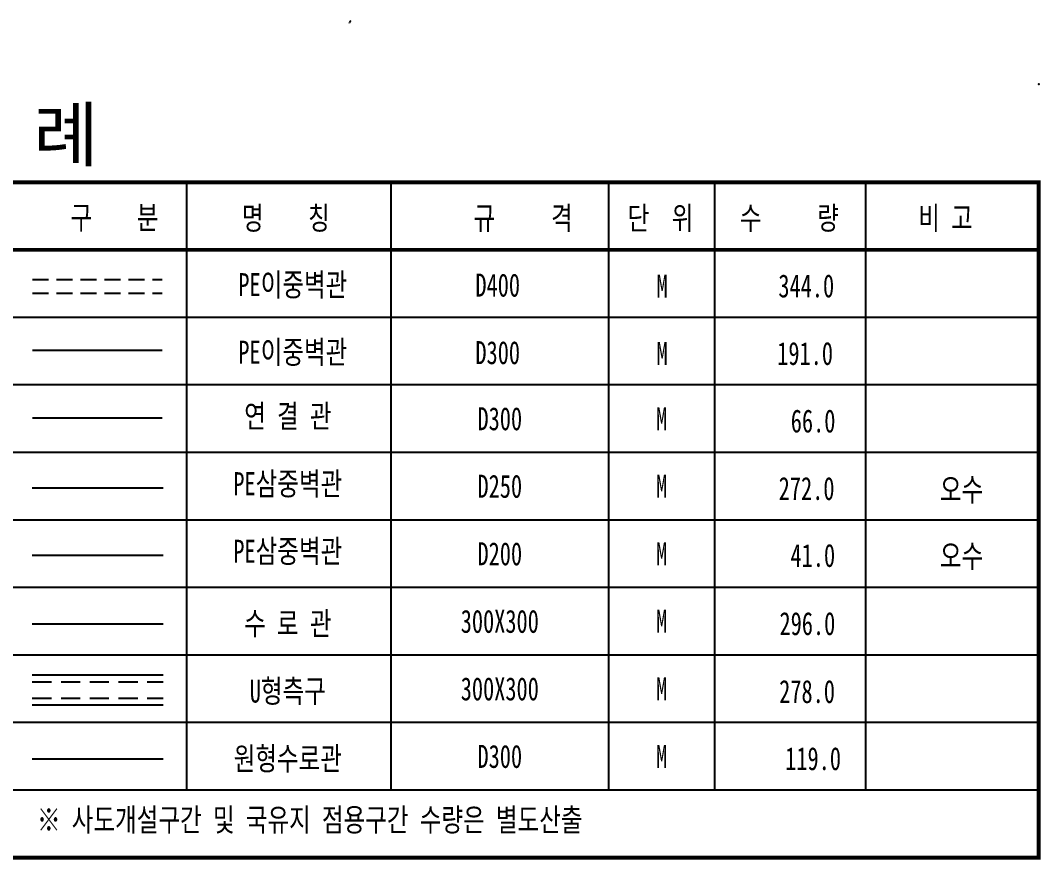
# Model space of a CAD drawing. Header units: millimetres. Extents: x 252222657 to 254795153, y 504225591 to 504550014.
# Drawn here: x 252304572 to 252384338, y 504226408 to 504292040 of the extents above; entities that cross this region are included whole.
import ezdxf
from ezdxf.enums import TextEntityAlignment as Align
from ezdxf.lldxf.tags import DXFTag

# ---------------------------------------------------------------- set-up
doc = ezdxf.new("R2010")
doc.units = ezdxf.units.MM
doc.set_wipeout_variables(frame=1)
for name, pattern in [('CONTINOUS', [0, 0]), ('DASHED', [0.75, 0.5, -0.25]), ('DASHED2', [0.375, 0.25, -0.125]), ('HIDDEN', [2, 1, -1])]:
    doc.linetypes.add(name, pattern=pattern)
for name, color, linetype in [('0-계획-범례', 7, 'Continuous'), ('0-지적', 154, 'DASHED'), ('1-계획-우수관로', 3, 'Continuous'), ('k-시트문자', 7, 'Continuous')]:
    doc.layers.add(name, color=color, linetype=linetype)
doc.styles.get("Standard").update_dxf_attribs({"font": ''})
doc.styles.add('굴림', font='')
doc.styles.add('울릉도M', font='')
doc.styles.get('Standard').set_extended_font_data('Dotum')
doc.styles.get('굴림').set_extended_font_data('Gulim')
doc.styles.get('울릉도M').set_extended_font_data('DotumChe')
doc.linetypes.add('CDU000', pattern='A,0.9,[122,KHCLINE.shx,S=0.006,R=0,X=0,Y=0],-0.2,["U",Standard,S=0.2,R=0,X=0.15,Y=-0.1],-0.25,-0.2', length=1.55)
doc.linetypes.add('CDU002', pattern='A,0.9,[122,KHCLINE.shx,S=0.006,R=0,X=0,Y=0],-0.2,["U2",Standard,S=0.2,R=0,X=0.15,Y=-0.1],-0.45,-0.2', length=1.75)
tags = doc.linetypes.add('CDZ001', pattern='A,0.9,[123,KHCLINE.shx,S=0.00909,R=0,X=0,Y=0],-0.3,-0.5', length=1.7).pattern_tags.tags
tags[14:15] = [DXFTag(74, 4), DXFTag(75, 0), DXFTag(340, '0'), DXFTag(46, 1.0), DXFTag(50, 0.0), DXFTag(44, 0.0), DXFTag(45, 0.0)]
tags[12:13] = [DXFTag(74, 4), DXFTag(75, 0), DXFTag(340, '0'), DXFTag(46, 1.0), DXFTag(50, 0.0), DXFTag(44, 0.0), DXFTag(45, 0.0)]

msp = doc.modelspace()

# ---------------------------------------------------------------- linework, layer by layer
at = {"layer": '0-지적', "elevation": 3333.33}
msp.add_lwpolyline([(252330295.91, 504291816.48), (252330406.54, 504292040.39)], dxfattribs=at)

# ---------------------------------------------------------------- wipeouts: each hides what was drawn before it
at = {"color": 250, "linetype": 'Continuous'}
msp.add_wipeout([(252222806.85, 504226557.69), (252222806.85, 504287050.71), (252384188.28, 504287050.71), (252384188.28, 504226557.69)], dxfattribs=at).translate(0, 0, 3333.33).dxf.layer = 'k-시트문자'

# ---------------------------------------------------------------- next in the draw order: linework, layer by layer
at = {"layer": '0-계획-범례', "color": 7}
for p, q in [((252317568.49, 504279375.6, 3333.33), (252317568.48, 504231839.48, 3333.33)), ((252333542.38, 504279375.6, 3333.33), (252333542.38, 504231839.48, 3333.33)), ((252350566.26, 504279375.6, 3333.33), (252350566.26, 504231839.48, 3333.33)), ((252358852.35, 504279375.6, 3333.33), (252358852.35, 504231839.48, 3333.33)), ((252370655.19, 504279375.6, 3333.33), (252370655.19, 504231839.48, 3333.33)), ((252384188.28, 504268812.02, 3333.33), (252303497.56, 504268812.02, 3333.33)), ((252384188.28, 504263530.23, 3333.33), (252303497.56, 504263530.23, 3333.33)), ((252384188.28, 504263530.23, 3333.33), (252333542.38, 504263530.23, 3333.33)), ((252384188.28, 504258248.44, 3333.33), (252303497.56, 504258248.44, 3333.33)), ((252384188.28, 504252966.64, 3333.33), (252303497.56, 504252966.64, 3333.33)), ((252384188.28, 504247684.85, 3333.33), (252303497.56, 504247684.85, 3333.33)), ((252384188.28, 504242403.06, 3333.33), (252303497.56, 504242403.06, 3333.33)), ((252384188.28, 504237121.27, 3333.33), (252303497.56, 504237121.27, 3333.33)), ((252384188.28, 504231839.48, 3333.33), (252303497.56, 504231839.48, 3333.33)), ((252384188.28, 504226557.69, 3333.33), (252303497.56, 504226557.69, 3333.33))]:
    msp.add_line(p, q, dxfattribs=at)
at = {"layer": '0-계획-범례', "color": 2, "linetype": 'DASHED2', "ltscale": 5000}
for p, q in [((252305512.23, 504271773.89, 3333.33), (252315667.43, 504271773.89, 3333.33)), ((252305512.23, 504270704.75, 3333.33), (252315667.43, 504270704.75, 3333.33))]:
    msp.add_line(p, q, dxfattribs=at)
at = {"layer": '0-계획-범례', "color": 2, "linetype": 'CDU000', "ltscale": 4000}
msp.add_line((252305495.94, 504244857.83, 3333.33), (252315743.71, 504244857.83, 3333.33), dxfattribs=at)
at = {"layer": '0-계획-범례', "color": 2, "linetype": 'CONTINOUS', "ltscale": 600}
msp.add_line((252305495.94, 504240857.25, 3333.33), (252315743.71, 504240857.25, 3333.33), dxfattribs=at)
at = {"layer": '0-계획-범례', "color": 2, "linetype": 'DASHED2', "ltscale": 6000}
for p, q in [((252305495.94, 504240315.56, 3333.33), (252315743.71, 504240315.56, 3333.33)), ((252305495.94, 504239044.66, 3333.33), (252315743.71, 504239044.66, 3333.33))]:
    msp.add_line(p, q, dxfattribs=at)
at = {"layer": '0-계획-범례', "color": 2, "linetype": 'CONTINOUS', "ltscale": 6}
msp.add_line((252305495.94, 504238502.97, 3333.33), (252315743.71, 504238502.97, 3333.33), dxfattribs=at)
at = {"layer": '0-계획-범례', "color": 7, "const_width": 300, "elevation": 3333.33}
for points in [[(252303497.56, 504226557.69), (252303497.56, 504279375.6), (252384188.28, 504279375.6), (252384188.28, 504226557.69), (252303497.56, 504226557.69)], [(252384188.28, 504274093.81), (252303497.56, 504274093.81)]]:
    msp.add_lwpolyline(points, dxfattribs=at)
at = {"layer": '1-계획-우수관로', "color": 2, "linetype": 'CDZ001', "ltscale": 3000}
for p, q in [((252305512.23, 504266249.91, 3333.33), (252315667.43, 504266249.91, 3333.33)), ((252305512.23, 504260968.12, 3333.33), (252315667.43, 504260968.12, 3333.33)), ((252305495.94, 504255488.55, 3333.33), (252315743.71, 504255488.55, 3333.33)), ((252305495.94, 504250206.76, 3333.33), (252315743.71, 504250206.76, 3333.33))]:
    msp.add_line(p, q, dxfattribs=at)
at = {"layer": '1-계획-우수관로', "color": 0, "linetype": 'CDU002', "ltscale": 4000}
msp.add_line((252305495.94, 504234294.24, 3333.33), (252315743.71, 504234294.24, 3333.33), dxfattribs=at)
at = {"layer": 'k-시트문자', "color": 8, "linetype": 'Continuous'}
msp.add_point((252384188.28, 504287050.71, 3333.33), dxfattribs=at)

# ---------------------------------------------------------------- next in the draw order: texts
at = {"layer": '0-계획-범례', "style": '굴림'}
msp.add_text('범   례 ', height=4080, dxfattribs=at).set_placement((252296009.69, 504281069.94, 96752.09))
at = {"layer": '0-계획-범례', "color": 7, "linetype": 'HIDDEN', "ltscale": 5, "style": '울릉도M', "width": 0.75}
for s, p in [('구    분', (252311922.34, 504276605.81, 3333.33)), ('명    칭', (252325324.82, 504276605.81, 3333.33)), ('규     격', (252343880.7, 504276605.81, 3333.33)), ('단  위', (252354618.55, 504276605.81, 3333.33)), ('수     량', (252364693.28, 504276605.81, 3333.33)), ('비 고', (252376900.17, 504276605.81, 3333.33)), ('PE이중벽관', (252325872.45, 504271394.07, 3333.33)), ('D400', (252341891.82, 504271324.02, 3333.33)), ('M', (252354748.24, 504271262.77, 3333.33)), ('344.0', (252366015.28, 504271262.77, 3333.33)), ('PE이중벽관', (252325872.45, 504266112.28, 3333.33)), ('D300', (252341891.82, 504266042.23, 3333.33)), ('M', (252354748.24, 504265980.98, 3333.33)), ('191.0', (252365926.04, 504265980.97, 3333.33)), ('66.0', (252366551.07, 504260699.18, 3333.33)), ('272.0', (252366041.4, 504255417.39, 3333.33)), ('오수', (252378160.71, 504255327.87, 3333.33)), ('41.0', (252366527.59, 504250184.03, 3333.33)), ('오수', (252378160.71, 504250135.6, 3333.33)), ('296.0', (252366104.87, 504244853.81, 3333.33)), ('278.0', (252366080.01, 504239538.72, 3333.33)), ('119.0', (252366551.07, 504234290.23, 3333.33))]:
    msp.add_text(s, height=1800, dxfattribs=at).set_placement(p, align=Align.MIDDLE)
for s, p in [('연 결 관', (252325479.83, 504261090.6, 3333.33)), ('D300', (252342054.32, 504260889.33, 3333.33)), ('M', (252354709.31, 504260889.33, 3333.33)), ('PE삼중벽관', (252325479.83, 504255808.81, 3333.33)), ('D250', (252342054.32, 504255607.54, 3333.33)), ('M', (252354709.31, 504255607.54, 3333.33)), ('PE삼중벽관', (252325479.83, 504250527.02, 3333.33)), ('D200', (252342054.32, 504250325.75, 3333.33)), ('M', (252354709.31, 504250325.75, 3333.33)), ('수 로 관', (252325479.83, 504244869.85, 3333.33)), ('300X300', (252342054.32, 504245043.96, 3333.33)), ('M', (252354709.31, 504245043.96, 3333.33)), ('U형측구', (252325479.83, 504239588.06, 3333.33)), ('300X300', (252342054.32, 504239762.17, 3333.33)), ('M', (252354709.31, 504239762.17, 3333.33)), ('원형수로관', (252325479.83, 504234306.27, 3333.33)), ('D300', (252342054.32, 504234480.37, 3333.33)), ('M', (252354709.31, 504234480.37, 3333.33)), ('※ 사도개설구간 및 국유지 점용구간 수량은 별도산출', (252327198.33, 504229518.95, 3333.33))]:
    msp.add_text(s, height=1800, dxfattribs=at).set_placement(p, align=Align.MIDDLE_CENTER)

doc.saveas('drawing.dxf')
